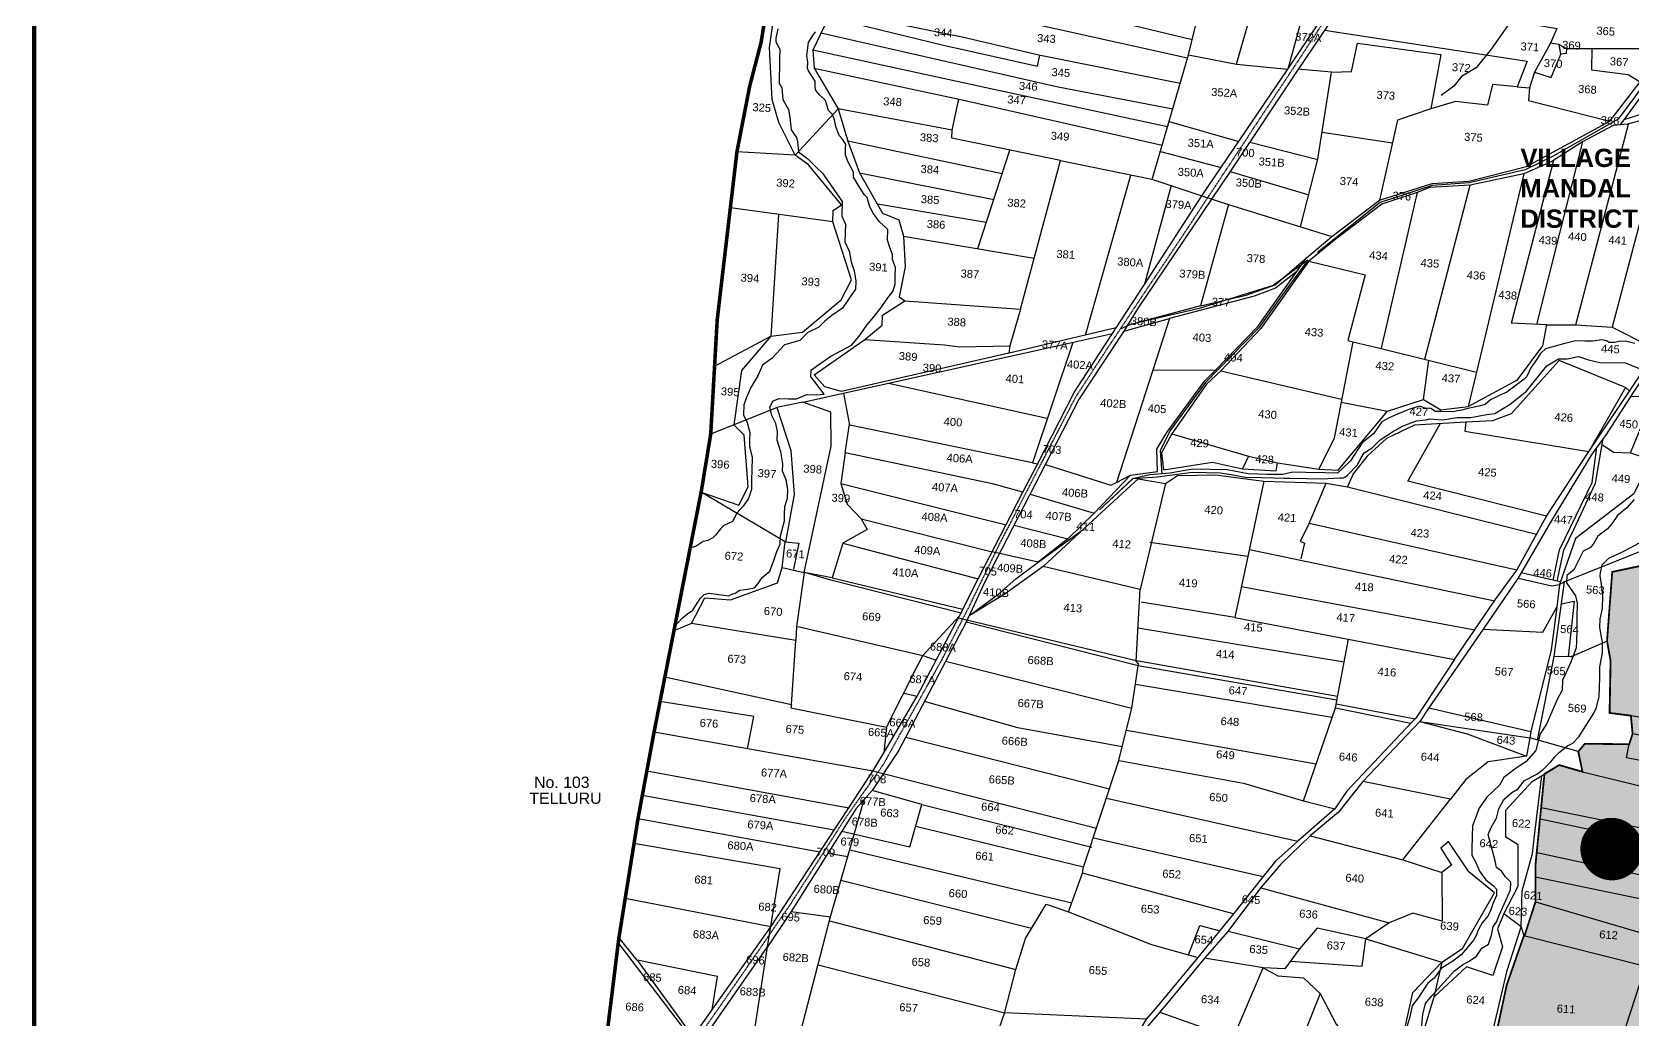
# Model space of a CAD drawing. Header units: inches. Extents: x 201618 to 222325, y 1599056 to 1612709.
# Drawn here: x 202104 to 205704, y 1606762 to 1608984 of the extents above; entities that cross this region are included whole.
import ezdxf
from ezdxf.enums import TextEntityAlignment as Align

# ---------------------------------------------------------------- set-up
doc = ezdxf.new("R2010")
doc.units = ezdxf.units.IN
doc.header["$LTSCALE"] = 15
doc.header["$MEASUREMENT"] = 0
doc.linetypes.add('ACAD_ISO02W100', pattern=[15, 12, -3])
for name, color, linetype in [('PLOT', 7, 'Continuous'), ('PLOTS NO', 7, 'Continuous'), ('ROAD', 1, 'Continuous'), ('STREAMS', 4, 'Continuous'), ('TEXT', 1, 'Continuous'), ('text2', 7, 'Continuous'), ('VILLAGE BOUNDAY', 5, 'Continuous'), ('WUA-12', 3, 'Continuous')]:
    doc.layers.add(name, color=color, linetype=linetype)
doc.styles.get("Standard").update_dxf_attribs({"font": 'arial.ttf'})

msp = doc.modelspace()

# ---------------------------------------------------------------- hatches: boundary and pattern name
at = {"layer": 'PLOTS NO'}
h = msp.add_hatch(color=2, dxfattribs=at)
h.dxf.hatch_style = 1
h.paths.add_polyline_path([(205462.2, 1606348.3), (205437.6, 1606348.2), (205429.1, 1606349.1), (205404, 1606351.8), (205396, 1606429.5), (205388, 1606507.3), (205383.9, 1606669.8), (205420.6, 1606841), (205458.9, 1606950.9), (205460.2, 1606950.6), (205485.3, 1607027.8), (205485.4, 1607083.6), (205485.4, 1607112.7), (205487.9, 1607137.7), (205495.4, 1607214), (205497.9, 1607239.3), (205505.4, 1607315.3), (205538.5, 1607335.4), (205590.8, 1607320.2), (205581.5, 1607365.7), (205596.3, 1607383.3), (205696, 1607382.1), (205703.6, 1607405.8), (205699.9, 1607446.4), (205652, 1607452.5), (205654.1, 1607569.4), (205646.1, 1607614.3), (205657.8, 1607769.8), (205770.2, 1607793.5), (205757, 1607719.9), (205821.8, 1607704.8), (205907.4, 1607685), (205973.3, 1607772.8), (206218.7, 1607712.2), (206218.7, 1607610.7), (206210, 1607553), (206183.5, 1607429.4), (206160.8, 1607328), (206146.1, 1607262.9), (206136.1, 1607212.3), (206122.2, 1607141.7), (206114.1, 1607094.6), (206111.5, 1607079.7), (206100.8, 1607017.7), (206095.2, 1606972.1), (206088.5, 1606918.1), (206087.8, 1606907.4), (206076.6, 1606749.9), (206074.1, 1606737.9), (206057.2, 1606656.9), (206053.9, 1606627.1), (206035.8, 1606562), (206020.6, 1606506.4), (206004.9, 1606450.3), (205988.8, 1606355.4), (205972.7, 1606260.5), (205919.2, 1606273.5), (205789.7, 1606316), (205645.4, 1606341.6), (205583.9, 1606359.4), (205576.8, 1606348.3), (205542.3, 1606348.8), (205507.2, 1606348.3)])
at = {"layer": 'text2'}
h = msp.add_hatch(dxfattribs=at)
h.set_pattern_fill('ANSI31', color=5)
h.set_pattern_definition([(45, (14793.11214, -5532.26878), (-0.088388347648, 0.088388347648), [])])
edge = h.paths.add_edge_path()
edge.add_arc((205656.5, 1607146.3), 69.1, 0, 360)
h.paths.add_polyline_path([(205577.9, 1607115.3), (205735.2, 1607115.3), (205735.2, 1607177.4), (205577.9, 1607177.4)], flags=9)

# ---------------------------------------------------------------- linework, layer by layer
at = {"layer": 'PLOT'}
for points in [[(204524, 1609789.8), (204416.5, 1609640.3), (204373.5, 1609491.9), (204378.7, 1609484.6), (204363.7, 1609450.1), (204303.7, 1609351), (204256.8, 1609302.9), (204237.7, 1609308.5), (204177.2, 1609254.9), (204097.1, 1609184.1), (203992.3, 1609119.1), (203923, 1609054.6), (203903.3, 1609033.9), (203859.7, 1608943.6), (203862.9, 1608902.6), (203916.8, 1608811.4)], [(204623.5, 1608652.6), (204704.7, 1608932.8), (204790.9, 1609288.2), (204710.6, 1609311.4), (204366, 1609455.5)], [(204812.9, 1608912.1), (204915.5, 1609271.3)], [(205031.3, 1609263.7), (204980.1, 1609090.5), (204928, 1608900.8)], [(205676.1, 1608775.3), (205739.2, 1608861.3), (205776.1, 1608940.4), (205805.9, 1608991.7), (205800.1, 1609019.5), (205781.2, 1609025.5), (205732.8, 1609043.1), (205711, 1609060), (205677.3, 1609090.1), (205630.9, 1609113.3), (205440.1, 1609178.4), (205372.5, 1609201.5), (205360.3, 1609206), (205216.5, 1609217.8), (205177.7, 1609242.3)], [(204948.6, 1608445.5), (204970.4, 1608476.3), (205027, 1608524.5), (205134.5, 1608605.6), (205253.2, 1608643.6), (205335.3, 1608649), (205464.9, 1608682), (205652.5, 1608783.3), (205720.7, 1608872.2), (205786.6, 1609007.8), (205707.3, 1609042), (205667.4, 1609079.8), (205594.4, 1609114.7), (205361.8, 1609196.8), (205342.4, 1609197.1), (205213.3, 1609211.8), (205169.9, 1609230)], [(203579.2, 1606707.3), (203765.5, 1606971.5), (203995.1, 1607321.8), (204026.1, 1607374.2), (204094.6, 1607490), (204189.8, 1607671.1), (204232, 1607754.1), (204332.5, 1607949), (204365.4, 1608012.3), (204447.8, 1608173.4), (204542.3, 1608318.5), (204604.3, 1608414.3), (204734.6, 1608615.8), (204821.6, 1608743.5), (204928, 1608900.8), (205110.5, 1609173)], [(204712.8, 1608966.4), (204391.4, 1609043.8), (203995.4, 1609121)], [(205068.1, 1609073.9), (204951.1, 1608899.2), (204798.5, 1608670.6), (204590.1, 1608361.2), (204559.3, 1608311.1), (204459, 1608158.7), (204246.5, 1607747.1), (204204, 1607655.4), (204052.7, 1607367.2), (203993.5, 1607277.9), (203957.7, 1607237.5), (203811.1, 1607006.1), (203758.3, 1606926.8)], [(203820.3, 1608706.9), (203783.3, 1608780.4), (203768.3, 1608832.6), (203762.7, 1608949.3), (203780.6, 1609076.4), (203768.8, 1609077.9)], [(203962, 1609090.9), (204702.7, 1608925.9)], [(205068.1, 1609073.9), (205533.3, 1608992.1), (205518.9, 1608959.3), (205483.2, 1608893.9), (205472.1, 1608858.7)], [(204686, 1608868.5), (204368.2, 1608932.3), (204195.5, 1608972.2), (203902.4, 1609032.1)], [(203895.6, 1609017.9), (204153.9, 1608954.9), (204365.3, 1608907.1), (204370.3, 1608931.9)], [(205011, 1608988.6), (205466.4, 1608918.8), (205444.3, 1608861.2), (205388.5, 1608866.4), (205377.2, 1608819.9), (205305.7, 1608827.6), (205250.2, 1608811.1)], [(203878.3, 1608982.1), (204411.6, 1608860.5), (204669.5, 1608811.3)], [(205026.6, 1608893.9), (205071.8, 1608895.5), (205085, 1608959.1), (205272, 1608933.3), (205250.2, 1608811.1), (205174.7, 1608786.2), (205134.5, 1608605.6)], [(205483.2, 1608893.9), (205520.6, 1608881.7), (205542.2, 1608934.4), (205538.2, 1608956.2), (205518.9, 1608959.3)], [(205538.2, 1608956.2), (205555.2, 1608947), (205554, 1608935.5), (205542.2, 1608934.4)], [(204657.8, 1608770.9), (204267.1, 1608855.1), (203859.7, 1608943.6)], [(204704.7, 1608932.8), (204812.9, 1608912.1), (204928, 1608900.8)], [(205555.2, 1608947), (205756.9, 1608946.8)], [(205612.3, 1608946.9), (205610.9, 1608899.1), (205693.6, 1608888.7), (205720.7, 1608872.2)], [(203862.9, 1608902.6), (204188.8, 1608833.3), (204645.8, 1608729.6)], [(204957.1, 1608546), (204995.9, 1608697.8), (205026.6, 1608893.9), (204951.8, 1608900.3)], [(205444.3, 1608861.2), (205472.1, 1608858.7), (205469.7, 1608830.1), (205652.5, 1608783.3)], [(203820.3, 1608706.9), (203916.8, 1608811.4)], [(204417, 1608694.8), (204172.8, 1608745.6), (204173.1, 1608763.3), (203916.8, 1608811.4), (203938.8, 1608738.3), (203965.3, 1608667.6), (204017, 1608576.9), (204053.7, 1608561.9), (204064, 1608525.2), (204068, 1608456), (204054, 1608388.6), (204066.8, 1608379.8)], [(204173.1, 1608763.3), (204188.1, 1608833.5)], [(205685, 1608787.4), (205736.4, 1608803.6), (205797.5, 1608812.2), (205881.5, 1608804.3), (205985.5, 1608818.4), (205964.8, 1608735.2), (205890.7, 1608733.1), (205881.8, 1608795.3), (205983.8, 1608811.4)], [(204661.3, 1608783.2), (204817.8, 1608738)], [(205778.4, 1608799.8), (205692.4, 1608776.7), (205659.8, 1608773.9), (205590.6, 1608736.9), (205522.2, 1608693.1), (205459, 1608664.8), (205338.3, 1608639.7), (205247.5, 1608634.1), (205219.1, 1608623.3), (205140, 1608596.8), (205036.6, 1608518.7), (204975.6, 1608468.6)], [(205575.9, 1608325.6), (205694.3, 1608777.2)], [(205784, 1608800.6), (205658, 1608320.1)], [(204285.6, 1608664.9), (203938.8, 1608738.3)], [(204842.5, 1608736.5), (204995.8, 1608697.4)], [(205005.5, 1608759.2), (205163.3, 1608734.6)], [(205590.6, 1608736.9), (205487.5, 1608326.6)], [(203904.8, 1608556.9), (203905.4, 1608582.4), (203924.8, 1608595.5), (203850, 1608685.2), (203820.3, 1608706.9), (203689.3, 1608714.7)], [(204230.8, 1608497), (204303.1, 1608718.5)], [(204641.6, 1608715.1), (204778.1, 1608679.6)], [(203965.3, 1608667.6), (204266.9, 1608607.7)], [(204326.9, 1608360.7), (204417, 1608694.8)], [(204417, 1608694.8), (204622.7, 1608652.9), (204734.6, 1608615.8)], [(204798.5, 1608670.6), (204975.5, 1608618.1)], [(205459, 1608664.8), (205352.7, 1608219.2)], [(205511.1, 1608325.5), (205430.9, 1608329.2), (205526.7, 1608696)], [(204473.4, 1608302.3), (204575.4, 1608662.5)], [(204665.7, 1608638.6), (204605.7, 1608417.3)], [(205236.1, 1608248.2), (205338.3, 1608639.7)], [(204250, 1608555.8), (204005.6, 1608596.9)], [(204734.6, 1608615.8), (204795.1, 1608595.9), (204731.5, 1608367.9), (204567.2, 1608323.8)], [(204795.1, 1608595.9), (205027, 1608524.5)], [(205219.1, 1608623.3), (205138.2, 1608273.3)], [(203639, 1608232.2), (203765.2, 1608299.9), (203837.1, 1608309), (203923.6, 1608381.7), (203946.6, 1608427), (203904.8, 1608556.9), (203674.5, 1608588.4)], [(203782.8, 1608573.6), (203765.2, 1608299.9)], [(204064, 1608525.2), (204357.9, 1608475.5)], [(204975.6, 1608468.6), (204948.2, 1608431.2), (204867.5, 1608317.2), (204777.5, 1608222.1), (204745.3, 1608191.9), (204667.4, 1608080.4), (204644.3, 1608037.6), (204648.9, 1607999.7), (204758.8, 1608016.9), (204826.2, 1608001.5), (204902, 1607997.2), (204905.3, 1608014.8), (204997.8, 1608001.2), (205041.8, 1607998.8), (205152.6, 1608131.3), (205233.1, 1608157.6), (205272.5, 1608134.5), (205333.5, 1608141.5), (205444.6, 1608201.9), (205502.1, 1608278.5), (205511.1, 1608325.5), (205575.9, 1608325.6), (205658, 1608320.1), (205738.2, 1608279.6)], [(204731.5, 1608367.9), (204834.2, 1608392.2), (204899.6, 1608415.7), (204970.4, 1608476.3)], [(204975.6, 1608468.6), (205101.9, 1608438.1), (205063, 1608290.2), (205074.4, 1608287.2), (205032.1, 1608070.5), (204997.8, 1608001.2)], [(204574.1, 1607987.1), (204635.4, 1607995.3), (204633.7, 1608045.5), (204656, 1608083.7), (204740.9, 1608198.5), (204766.5, 1608224.5), (204860.6, 1608321.5), (204948.6, 1608445.5), (204900.4, 1608408), (204852.7, 1608389.8), (204662.1, 1608340)], [(203976.8, 1608292.7), (204015.9, 1608324.7), (204016.4, 1608347.4), (204066.8, 1608379.8), (204326.9, 1608360.7), (204303.1, 1608278.4)], [(205826.1, 1608355.6), (205701.8, 1608169.1), (205696.3, 1608160.8), (205644.2, 1608078.8), (205612.3, 1608034.8), (205521.6, 1607885.6), (205445.8, 1607755.2), (205367.2, 1607640.9), (205245.1, 1607464.1), (205224.8, 1607433.6), (205097.3, 1607298.7), (205042.5, 1607229.6), (204978.7, 1607175.8), (204913, 1607113.1), (204868.5, 1607060.3), (204792.8, 1606959.9), (204741.7, 1606901.6), (204640.5, 1606779.5), (204605.8, 1606739.9), (204532.6, 1606612.9)], [(203837.2, 1608151.3), (204446, 1608286.5), (204534.3, 1608306.2)], [(204542.3, 1608318.5), (204298.9, 1608261.3)], [(204559.3, 1608311.1), (204662.1, 1608340), (204624.6, 1608223.3), (204542.7, 1607970.6), (204574.1, 1607987.1), (204493, 1607902.1), (204433.4, 1607844.5), (204367.1, 1607792), (204468, 1607865.3)], [(203765.2, 1608299.9), (203699.3, 1608222.7), (203682.2, 1608100.3)], [(203924.1, 1608175.4), (203887, 1608185.9), (203862.9, 1608212.9), (203976.8, 1608292.7), (204155.9, 1608280.2), (204189.9, 1608276), (204303.1, 1608278.4), (204300.5, 1608262.1)], [(204444.4, 1608286.1), (204353.7, 1608015.4), (204365.7, 1608012.8)], [(205074.4, 1608287.2), (205138, 1608272.5), (205352.7, 1608219.2), (205333.5, 1608141.5)], [(205303.4, 1607573), (205394.8, 1607706.7), (205443.2, 1607773.7), (205509.8, 1607895.4), (205605, 1608040.8), (205696.3, 1608176), (205767.7, 1608282.9)], [(204300.5, 1608262.1), (203924.1, 1608175.4)], [(205687.4, 1608184.7), (205538.5, 1608245.5), (205430.8, 1608125.3), (205388.5, 1608109.8), (205328.8, 1608106.4), (205213.2, 1608099.8), (205150.3, 1608070.2), (205106.6, 1608029.8), (205074.9, 1607990.3), (205062.3, 1607961)], [(205233.1, 1608157.6), (205245.4, 1608245.8)], [(204624.6, 1608223.3), (204766.5, 1608224.5)], [(204777.5, 1608222.1), (205049.3, 1608158.4)], [(204353.7, 1608015.4), (203943.2, 1608100.1), (203930, 1608171.9)], [(204029.9, 1608194.1), (204387.1, 1608115.2)], [(205699, 1608165), (205751.4, 1608164.6), (205801.5, 1608134.9), (205744.7, 1608022.3), (205706.7, 1607945.1), (205575.4, 1607844.6), (205539.4, 1607741.1)], [(205696.3, 1608176), (205687.4, 1608184.7), (205605, 1608040.8)], [(205698.9, 1608037.7), (205751.4, 1608164.6)], [(203630.4, 1608080.1), (203779.1, 1608139.5)], [(203840.7, 1607768.6), (203901.4, 1608052.9), (203900.5, 1608128.9), (203837.2, 1608151.3), (203779.1, 1608139.5), (203810.8, 1608042.6), (203818.1, 1607944), (203798.6, 1607837.5)], [(205048, 1608151.8), (205152.6, 1608131.3)], [(203608.7, 1607949.3), (203693.5, 1607919.7), (203714.5, 1607960.9), (203705.7, 1608077.7), (203682.2, 1608100.3)], [(204332.5, 1607949), (204263.9, 1607967.6), (203932.9, 1608037.7), (203942.7, 1608102.4)], [(205509.8, 1607895.4), (205198.5, 1607973.5), (205271, 1608103.1)], [(205328.8, 1608106.4), (205326.1, 1608086.5), (205605, 1608040.8)], [(204667.4, 1608080.4), (204839.6, 1608030.3), (204905.3, 1608014.8)], [(205534.1, 1607748.8), (205548.6, 1607819), (205571.3, 1607865.4), (205620.2, 1607969), (205637.5, 1608069.6)], [(205635.2, 1608056.4), (205660.9, 1608038.8), (205698.9, 1608037.7), (205744.7, 1608022.3)], [(203932.9, 1608037.7), (203923.1, 1607968.5), (203937.4, 1607922.1), (203969, 1607889.4), (203982.5, 1607865), (203927.8, 1607834.1), (203903.6, 1607756.1), (203840.7, 1607768.6)], [(204839.6, 1608030.3), (204826.2, 1608001.5)], [(205524.9, 1607750.9), (205539, 1607819.4), (205613, 1607971), (205623.5, 1608050.3)], [(204383, 1608011.4), (204529.9, 1607964.6), (204542.7, 1607970.6)], [(204653.1, 1607968.3), (204680.3, 1607986.5), (204765.7, 1607988.1), (204874.6, 1607974), (204808.9, 1607666.9), (204598.7, 1607701.5)], [(203797.8, 1607837.6), (203608.7, 1607949.3)], [(203923.1, 1607968.5), (204294.7, 1607875.8)], [(204348.7, 1607945), (204493, 1607902.1)], [(204377.9, 1607781.9), (204510, 1607904.2), (204591.9, 1607979.3), (204653.1, 1607968.3), (204596.3, 1607730.3)], [(204874.6, 1607974), (205014.5, 1607969.1), (205062.3, 1607961)], [(205443.2, 1607773.7), (204976, 1607878.4), (205014.5, 1607969.1)], [(205062.3, 1607961), (205487.6, 1607854.9)], [(203969, 1607889.4), (204263.5, 1607815.1)], [(204312.7, 1607875.2), (204433.4, 1607844.5)], [(204976, 1607878.4), (204956.2, 1607839.1), (204965.8, 1607834.3), (204957.3, 1607799.2)], [(203791.3, 1607779.8), (203797.8, 1607837.6), (203828.6, 1607834.2), (203816.6, 1607776.1)], [(205549.8, 1607747.6), (205798.4, 1607847)], [(203927.8, 1607834.1), (204232, 1607754.1)], [(204213.3, 1607672.4), (204278.6, 1607720.3), (204316.6, 1607753.9), (204367.1, 1607792), (204263.5, 1607815.1)], [(204838.3, 1607804.1), (204618, 1607835.7)], [(204841.7, 1607820.5), (205393.6, 1607704.9)], [(203587, 1607654), (203617.1, 1607711.5), (203674.9, 1607706.7), (203780.6, 1607745.5), (203791.3, 1607779.8), (203840.7, 1607768.6), (203823.4, 1607647), (203822, 1607615.3)], [(204193.3, 1607677), (203900.5, 1607751.5), (203838.8, 1607769)], [(204249.5, 1606658), (204292, 1606779.6), (204316.7, 1606875.6), (204338.4, 1606945.4), (204385.1, 1607022.6), (204434.9, 1607004.8), (204466.8, 1607092.4), (204469, 1607105.4), (204548.4, 1607345.6), (204577.6, 1607463.3), (204592.5, 1607563.1), (204586.9, 1607569.1), (204596.3, 1607730.3), (204377.9, 1607781.9), (204292.3, 1607720.6), (204211.4, 1607671.3)], [(205540.4, 1607747.4), (205452.9, 1607767.4)], [(205646.1, 1607614.3), (205657.8, 1607769.8), (205770.2, 1607793.5), (205757, 1607719.9), (205907.4, 1607685), (205973.3, 1607772.8), (205913.9, 1607473), (205883.2, 1607372.5), (205703.6, 1607405.8)], [(203903.6, 1607756.1), (204197.1, 1607686.3)], [(204823.8, 1607736.8), (205349.1, 1607639.8)], [(205446.2, 1607755.8), (205521.8, 1607738.2), (205539.4, 1607741.1), (205532.9, 1607690.5), (205520.2, 1607594.2), (205475, 1607410.6)], [(205539.4, 1607741.1), (205549.8, 1607747.6), (205526.6, 1607579.8)], [(205542.9, 1607697.6), (205572, 1607704), (205558.4, 1607579.1)], [(205821.8, 1607704.8), (205775.9, 1607434.9), (205699.9, 1607446.4)], [(204107.7, 1607582.1), (204189.8, 1607671.1)], [(204187.6, 1607666.8), (204584.5, 1607570.9)], [(204591.7, 1607558.2), (204204.5, 1607656.5)], [(204808.9, 1607666.9), (205303.4, 1607573), (205216.4, 1607440.8), (205206.7, 1607431.2), (205061.2, 1607276.4), (205033.7, 1607236.8), (204950.6, 1607164.1), (204900.5, 1607118.9), (204872.5, 1607084.3), (204806.4, 1607000.3), (204726, 1606902.1), (204635.5, 1606793.2), (204609.6, 1606764), (204521.7, 1606614.7)], [(205367.2, 1607640.9), (205501.6, 1607634), (205532.9, 1607690.5)], [(203812.1, 1607471.6), (203822, 1607615.3), (203587, 1607654), (203547.6, 1607637.3)], [(203826, 1607646.6), (204107.7, 1607582.1)], [(204591.2, 1607644), (205054.7, 1607567.4)], [(204963.8, 1607255.2), (205035.1, 1607464.3), (205064.4, 1607618.3)], [(205696, 1607382.1), (205703.6, 1607405.8), (205699.9, 1607446.4), (205652, 1607452.5), (205654.1, 1607569.4), (205646.1, 1607614.3), (205565.7, 1607578.9), (205526.6, 1607579.8), (205489.1, 1607391.5)], [(204025.7, 1607420.6), (204097.2, 1607561.6), (204107.7, 1607582.1), (204137.4, 1607571.4)], [(204158.7, 1607569.1), (204577.6, 1607463.3)], [(204584.5, 1607570.9), (205040.1, 1607490.5)], [(205038.3, 1607481.1), (204591.7, 1607558.2)], [(203527.3, 1607533.7), (203812.1, 1607471.6), (203810.4, 1607463.7), (204025.7, 1607420.6), (204019.4, 1607362.9)], [(204585.7, 1607517.4), (205027.9, 1607443.2)], [(203712.7, 1607372), (203727.4, 1607444.3), (203516.2, 1607478.3)], [(204064.6, 1607497.3), (204094.6, 1607490)], [(204555.9, 1607376.1), (204321.2, 1607418.8), (204111.2, 1607478.6)], [(205035.1, 1607464.3), (205204.9, 1607429.5)], [(205214.4, 1607438.9), (205036.9, 1607472.1)], [(205245.1, 1607464.1), (205475, 1607410.6), (205472.3, 1607396.2)], [(203995.1, 1607321.8), (203502.9, 1607409.3)], [(204565.3, 1607413.8), (204991.9, 1607337.7)], [(205224.8, 1607433.6), (205331.5, 1607405.4), (205465.3, 1607355.4), (205379.1, 1607342.4), (205328.9, 1607302.7), (205294.4, 1607258.7)], [(205224.8, 1607433.6), (205472.3, 1607396.2), (205465.3, 1607355.4)], [(204069.1, 1607398.3), (204527.4, 1607282.1)], [(205414.2, 1607000.5), (205446.5, 1607063), (205446.2, 1607156), (205418.9, 1607173.4), (205418.7, 1607233.9), (205477.5, 1607298.4), (205538.5, 1607335.4), (205590.8, 1607320.2), (205581.5, 1607365.7), (205472.3, 1607396.2)], [(206146.1, 1607262.9), (205690.1, 1607351.8), (205696, 1607382.1), (205596.3, 1607383.3), (205581.5, 1607365.7)], [(204548.4, 1607345.6), (204828.6, 1607294.4), (204963.8, 1607255.2), (205033.7, 1607236.8)], [(203940.6, 1607238.5), (203486.8, 1607321.9)], [(204497.9, 1607192.9), (203995.1, 1607321.8)], [(205187, 1607122.4), (205294.4, 1607258.7), (205097.3, 1607298.7)], [(205453.3, 1606971.2), (205455.6, 1607052.1), (205478.7, 1607136.6), (205484.8, 1607189.2), (205499.3, 1607311.6)], [(205505.4, 1607315.3), (205485.4, 1607112.7), (205485.3, 1607027.8), (205460.2, 1606950.6)], [(205590.8, 1607320.2), (205763.5, 1607277.9), (206136.1, 1607212.3)], [(203908.2, 1607189.1), (203476.4, 1607266.6)], [(203925.5, 1607186.7), (204078.5, 1607151.3), (204105.4, 1607246.7), (203993.5, 1607277.9)], [(204520.3, 1607260.6), (204950.6, 1607164.1)], [(203832.5, 1606733.9), (203899.2, 1606991.6), (203975.6, 1607257.7)], [(204105.4, 1607246.7), (204487.8, 1607150.6)], [(206122.2, 1607141.7), (205827.2, 1607199.7), (205822, 1607173.2), (205497.9, 1607239.3)], [(203466.9, 1607215.3), (203876.1, 1607140.3)], [(204469, 1607105.4), (204091.3, 1607196.9)], [(205495.4, 1607214), (205835.4, 1607142.7), (206114.1, 1607094.6)], [(203611.9, 1606716.5), (203758.3, 1606926.8), (203786.7, 1607101.8), (203457.8, 1607158.7)], [(204490.9, 1607171.8), (204872.5, 1607084.3)], [(204978.7, 1607175.8), (205187, 1607122.4), (205274.9, 1607093.5)], [(205274.6, 1606891.8), (205321.2, 1606922.8), (205392.9, 1607047.6), (205335.6, 1607095.5), (205289.8, 1607163.6), (205272.6, 1607148.3), (205296.1, 1607109.8), (205274.9, 1607093.5), (205275.1, 1606984.2), (205209.5, 1607002.5), (205155.8, 1606980.8), (205103.7, 1606944.4)], [(203894, 1607137), (203938.9, 1607129.8)], [(203943.1, 1607144.6), (204442.4, 1607025.3)], [(206101.2, 1607020.2), (205798.8, 1607070.8), (205487.9, 1607137.7)], [(204806.4, 1607000.3), (204466.8, 1607092.4)], [(205485.4, 1607083.6), (205838.1, 1607010.1), (206095.2, 1606972.1)], [(204352, 1606967.8), (203923.3, 1607075.5)], [(204867.3, 1607058.8), (205155.8, 1606980.8)], [(203765.5, 1606971.5), (203438, 1607035.2)], [(205485.3, 1607027.8), (205800.3, 1606935.6)], [(203811.1, 1607006.1), (203899.8, 1606993.6)], [(203897.5, 1606985.1), (204316.7, 1606875.6)], [(204434.9, 1607004.8), (204621.6, 1606932), (204726, 1606902.1)], [(204705.1, 1606908.1), (204730.7, 1606974.1), (204775.7, 1606962.7)], [(205373.7, 1606669.6), (205421.5, 1606873.5), (205453.3, 1606971.2), (205414.2, 1607000.5), (205399.8, 1606966.7), (205410.7, 1606926.6), (205389.6, 1606861.7), (205329.9, 1606881.1), (205256.7, 1606813.1), (205233.1, 1606736.7), (205249.9, 1606687.4)], [(203594, 1606711.4), (203421.9, 1606936.2)], [(203633.9, 1606784.8), (203645.8, 1606859.4), (203464.7, 1606896.5), (203424, 1606947.8)], [(204794.3, 1606961.9), (204954.8, 1606922), (204921.6, 1606877.1), (204873.1, 1606879.4)], [(204934.2, 1606894.1), (205095.6, 1606882.6), (205103.7, 1606944.4), (204993.9, 1606968.8), (204954.8, 1606922)], [(205103.7, 1606944.4), (205274.6, 1606891.8)], [(205404, 1606351.8), (205388, 1606507.3), (205383.9, 1606669.8), (205643.7, 1606608.8), (205732.5, 1606882.4), (205458.9, 1606950.9), (205420.6, 1606841), (205383.9, 1606669.8)], [(205453.3, 1606971.2), (205458.9, 1606950.9)], [(203727.1, 1606727.3), (203758.3, 1606926.8)], [(204805.6, 1606721), (204873.1, 1606879.4), (204740.9, 1606900.7)], [(203464.7, 1606896.5), (203598.5, 1606712.7)], [(203871.9, 1606886.2), (204291.5, 1606777.9)], [(204873.1, 1606879.4), (204906, 1606860.9), (204963.8, 1606856.4), (205001.3, 1606821.7), (204841.4, 1606420.2)], [(205154.6, 1606575), (205209.2, 1606823.4), (205274.6, 1606891.8), (205256.7, 1606813.1)], [(205001.3, 1606821.7), (205037.1, 1606752.3), (205069.4, 1606715.2)], [(204609.6, 1606764), (204291.5, 1606777.9)], [(204640.5, 1606779.5), (204805.6, 1606721), (204731.4, 1606543.8)]]:
    msp.add_lwpolyline(points, dxfattribs=at)
at = {"layer": 'ROAD', "linetype": 'ACAD_ISO02W100', "ltscale": 0.01}
msp.add_lwpolyline([(203594.7, 1606711.6), (203699, 1606861.5), (203811.5, 1607025), (203935, 1607218.3), (204019.1, 1607337.3), (204048.9, 1607391.4), (204149.8, 1607571.6), (204211.3, 1607691.3), (204278.3, 1607829.2), (204366.3, 1607999.5), (204451.5, 1608163.6), (204529.1, 1608282.7), (204693.7, 1608529), (204940.8, 1608903.5), (205101.9, 1609147.5), (205201.5, 1609304.8), (205349.7, 1609508), (205397.3, 1609557), (205447.3, 1609664.4), (205584.3, 1609931.4), (205681.8, 1610121.5), (205763.7, 1610281.2), (205977.6, 1610685.6), (206120.3, 1610955.4)], dxfattribs=at)
at = {"layer": 'ROAD', "linetype": 'ACAD_ISO02W100'}
msp.add_lwpolyline([(205801.3, 1609013.6), (205732.2, 1608869.7), (205671.4, 1608788.3), (205523.7, 1608704), (205461.9, 1608674.2), (205336, 1608645), (205252.7, 1608639.1), (205135.8, 1608600.3), (204973.2, 1608471.3), (204895.2, 1608414.1), (204728.6, 1608362.5), (204574.5, 1608325.9), (204551.3, 1608315.9)], dxfattribs=at)
at = {"layer": 'STREAMS'}
for points in [[(205567.9, 1609394.5), (205559.8, 1609361.1), (205537.8, 1609338.7), (205511.6, 1609305.6), (205489.8, 1609293.2), (205476, 1609274.1), (205440.4, 1609237.9), (205389.3, 1609178.9), (205388.7, 1609154.3), (205388.3, 1609136), (205398.4, 1609111.5), (205405.1, 1609095), (205425.5, 1609079.6), (205440.7, 1609047.2), (205440.2, 1609023.3), (205385.6, 1608945.6), (205352.1, 1608903.5), (205318.9, 1608884.1), (205301.3, 1608862), (205273.4, 1608841.5)], [(203781.5, 1608991.6), (203776.9, 1608970), (203776.9, 1608970), (203776.8, 1608962), (203785.8, 1608945.5), (203785.4, 1608924.1), (203784.9, 1608903.6), (203784.5, 1608885.1), (203784.1, 1608869), (203790, 1608858.6), (203792.7, 1608832.5), (203805.1, 1608810.2), (203807.9, 1608792.8), (203811.2, 1608763.9), (203823, 1608746.6), (203825.6, 1608736.9), (203827.6, 1608714.8), (203848.6, 1608699.1), (203869.3, 1608678.7), (203881.9, 1608666.3), (203907.2, 1608629.8), (203925.9, 1608602.8), (203925.2, 1608570.2), (203933.2, 1608552.3), (203932.3, 1608512.4), (203941.9, 1608491.2), (203946.2, 1608467.4), (203952.7, 1608446.9), (203956.6, 1608423.9), (203956.2, 1608405.8), (203945.4, 1608390.7), (203926.6, 1608362.9), (203902.9, 1608346.6), (203886.9, 1608334), (203873.3, 1608320.3), (203848.6, 1608308.5), (203830.9, 1608290), (203796.5, 1608280.3), (203768.8, 1608250.7), (203747.1, 1608234.7), (203736, 1608210.6), (203720.9, 1608184.3), (203710.3, 1608160.8), (203704.7, 1608145.3), (203704.2, 1608123.1), (203712.3, 1608105.6), (203718.3, 1608083.5), (203717.9, 1608066.2), (203717.6, 1608051.7), (203723.5, 1608027.1), (203722.8, 1607998.5), (203722.3, 1607977.6), (203721.8, 1607955.4), (203715.5, 1607934.6), (203703.3, 1607917.5), (203689.3, 1607901.7), (203679.5, 1607882.9), (203660.2, 1607874.3), (203652.5, 1607866.4), (203641.3, 1607852.1), (203635.4, 1607846.7), (203623.7, 1607840.4), (203613.5, 1607837.9), (203604.4, 1607832.3), (203597.4, 1607827.4), (203583, 1607822.2), (203583, 1607822.2)], [(203549.6, 1607647.7), (203557.3, 1607656.3), (203566.8, 1607666.6), (203578.2, 1607675.7), (203590.2, 1607683.4), (203600, 1607699.3), (203607.4, 1607710.5), (203615.3, 1607718.6), (203626.7, 1607721.8), (203648.5, 1607719.2), (203671.4, 1607716.1), (203676.1, 1607719.2), (203685.3, 1607722.1), (203695.9, 1607728.7), (203713.4, 1607730.6), (203728.7, 1607734.2), (203737.1, 1607743.6), (203746.2, 1607757.3), (203763.6, 1607771.7), (203773.3, 1607797.4), (203779, 1607815.6), (203786.7, 1607832.5), (203787.1, 1607851.1), (203796.1, 1607884.6), (203796.5, 1607899.2), (203796.9, 1607917.1), (203803.3, 1607935.3), (203803.8, 1607954.8), (203800.2, 1607976.7), (203792.1, 1607996.4), (203792.5, 1608012.9), (203788.3, 1608039.5), (203780, 1608066.2), (203780.4, 1608085.5), (203776.9, 1608103.6), (203767.7, 1608121.7), (203763.4, 1608140.5), (203771, 1608154.3), (203784.2, 1608159.7), (203805.4, 1608159.2), (203823, 1608158.8), (203841.6, 1608166.7), (203847.3, 1608168.5), (203867.4, 1608168), (203885.2, 1608169.5), (203864.2, 1608197.5), (203855.6, 1608208.2), (203855.9, 1608223.9), (203868.2, 1608232.4), (203900.2, 1608255.3), (203946.6, 1608279.6), (203963.9, 1608299.7), (203981.8, 1608325), (203997.1, 1608343.2), (204011.6, 1608361.3), (204028.7, 1608386.1), (204039.9, 1608400.3), (204045.1, 1608417.1), (204045.5, 1608436), (204045.9, 1608454.4), (204039.1, 1608472.7), (204039.3, 1608483.5), (204032.1, 1608501.7), (204028, 1608516.2), (204028.5, 1608539.9), (204010, 1608557.2), (203996, 1608576.8), (203988.2, 1608590.7), (203982.4, 1608612.2), (203975.7, 1608618.8), (203962.4, 1608639.1), (203951.3, 1608657.7), (203951.5, 1608668.8), (203939.2, 1608691.7), (203933.5, 1608706.9), (203933.8, 1608721.5), (203934.1, 1608730.8), (203926.6, 1608742.9), (203919.3, 1608751.2), (203911.9, 1608771.3), (203908.7, 1608786.9), (203904.1, 1608798.9), (203895, 1608807.9), (203888.6, 1608829.9), (203876, 1608841.9), (203866.4, 1608852.6), (203864.9, 1608859.7), (203865.2, 1608873.4), (203850.5, 1608897), (203848.2, 1608902.4), (203848.5, 1608916.2), (203846.2, 1608931.3), (203850.6, 1608960.6), (203859.8, 1608976.5), (203866.3, 1608984.9)], [(204973.2, 1608471.3), (204915.7, 1608392), (204863.3, 1608318.8), (204743.3, 1608195.6), (204663.7, 1608088), (204641.2, 1608041.8), (204645, 1607990.4)], [(205708.5, 1608283.8), (205690.9, 1608288.2), (205675.6, 1608288.5), (205664, 1608285.8), (205650.8, 1608286.1), (205644.9, 1608289.3), (205634.8, 1608291.9), (205613.9, 1608288.5), (205596.2, 1608288.8), (205575.3, 1608289.3), (205551.5, 1608283.6), (205507.6, 1608271.5), (205496.4, 1608261.2), (205485.5, 1608243.5), (205474.9, 1608228.7), (205466, 1608209.4), (205459.8, 1608203.3), (205450.4, 1608196.2), (205421, 1608174), (205403.6, 1608166.9), (205384.1, 1608156.5), (205372.1, 1608146.3), (205357.7, 1608142.6), (205330.3, 1608136.7), (205319.2, 1608133.2), (205298.1, 1608130), (205273.4, 1608130.5), (205260.1, 1608130.8), (205250, 1608137.5), (205237, 1608137.8), (205224.7, 1608142.3), (205200.2, 1608134.9), (205174.7, 1608124.4), (205156, 1608116.4), (205139.8, 1608107), (205121, 1608080), (205095.8, 1608060.2), (205069.2, 1608019.4), (205040.2, 1607991.7), (205011.4, 1607992.3), (204969, 1607993.3), (204939.8, 1607993.9), (204916.9, 1607988.5), (204882.4, 1607989.2), (204838.9, 1607990.2), (204791.5, 1607999.2), (204714.3, 1608000.9), (204662.6, 1607991.7), (204618.2, 1607988.4), (204578.6, 1607978.8), (204505, 1607909.4), (204580.5, 1607979.6), (204634.6, 1607983.6), (204713.5, 1607993.8), (204775.9, 1607992.4), (204800.5, 1607989.1), (204833.2, 1607982.8), (204868, 1607982), (204896.7, 1607981.3), (204919.1, 1607980.8), (204932.5, 1607980.5), (204971.3, 1607979.7), (205004.9, 1607978.9), (205044.8, 1607981.3), (205053.2, 1607981.1), (205056.7, 1607982.9), (205062.2, 1607987.6), (205083.9, 1608009.7), (205093, 1608026.2), (205099.8, 1608037.7), (205117.7, 1608048.8), (205135.8, 1608067.2), (205163.5, 1608085.1), (205187.5, 1608098), (205217.5, 1608109.8), (205239.5, 1608111.6), (205247.2, 1608114.3), (205275.9, 1608111.6), (205309.1, 1608117.4), (205323.8, 1608117.1), (205339, 1608116.8), (205355.8, 1608119.8), (205376.1, 1608123.6), (205394.1, 1608126.2), (205428.1, 1608147.2), (205464.7, 1608176.3), (205510.7, 1608233.6), (205536.7, 1608249.4), (205556.2, 1608248.9), (205582.3, 1608254.3), (205604.2, 1608246.7), (205630.2, 1608241), (205687, 1608239.7), (205726.6, 1608224)], [(205707.3, 1607932.5), (205690.9, 1607913.7), (205669.3, 1607896.6), (205657.2, 1607878), (205646.6, 1607865.6), (205625.6, 1607850.3), (205616.1, 1607834.5), (205608.8, 1607824.6), (205592.2, 1607816.1), (205571.3, 1607774.7), (205555.4, 1607761.9), (205555, 1607745.2), (205575.1, 1607716), (205579.2, 1607699.5), (205578.5, 1607668.2), (205577.9, 1607640.5), (205577.2, 1607612.4), (205576.9, 1607599.1), (205564.4, 1607567.1), (205553.1, 1607542.2), (205545.6, 1607526), (205545.1, 1607503.7), (205534.2, 1607482.8), (205510.3, 1607427.1), (205495.9, 1607405.8), (205485.8, 1607368.2), (205464.1, 1607343.1), (205439, 1607325.7), (205413.8, 1607307.5), (205404.6, 1607289.9), (205375.9, 1607263.1), (205358.7, 1607238.6), (205343.2, 1607198.8), (205342, 1607148.4), (205341.7, 1607132.9), (205351.4, 1607116.3), (205359.4, 1607096.6), (205373.3, 1607076.8), (205390.7, 1607063.4), (205397.6, 1607056), (205397.2, 1607041.8), (205389.3, 1607022.8), (205384.8, 1607009.7), (205378.2, 1606995.2), (205365.4, 1606980.8), (205356.3, 1606964), (205351.8, 1606952.1), (205345.5, 1606941.3), (205331.9, 1606924.4), (205318.1, 1606908.3), (205299.3, 1606894.3), (205272.9, 1606878), (205257, 1606855.9), (205243, 1606844.5), (205222.8, 1606813.8), (205207.6, 1606793.5), (205202.8, 1606769.2), (205190.9, 1606728.6)], [(205228.6, 1606742.7), (205231.9, 1606774.4), (205238.2, 1606799.1), (205252, 1606815.9), (205280.1, 1606847.3), (205302.9, 1606872.8), (205320.7, 1606885.9), (205336.3, 1606894), (205352.3, 1606905.4), (205364.5, 1606923.3), (205379.4, 1606932.2), (205386, 1606952.4), (205390.2, 1606972), (205397.9, 1606982), (205403.9, 1606997.3), (205418.9, 1607030.9), (205429.1, 1607054.3), (205429.5, 1607072.2), (205418.1, 1607084.1), (205408.7, 1607096.8), (205397.4, 1607105), (205394.5, 1607120.1), (205384.9, 1607156.3), (205379.1, 1607178.8), (205386, 1607196.7), (205397.6, 1607216.1), (205403.1, 1607236.8), (205413.7, 1607258), (205432, 1607273.4), (205446.2, 1607281.8), (205454.4, 1607292.8), (205460.8, 1607300.3), (205488.2, 1607314.6), (205502.6, 1607325.5), (205520, 1607342.8), (205528.4, 1607353.8), (205539.4, 1607364.5), (205557.1, 1607378.8), (205568.9, 1607384.7), (205583.8, 1607399.5), (205600.8, 1607427.2), (205616.3, 1607452.4), (205622.8, 1607464.9), (205628.6, 1607489.4), (205629.6, 1607532.6), (205630.1, 1607556.2), (205635.8, 1607587.5), (205636.3, 1607611.6), (205633.1, 1607626.8), (205630.3, 1607645.2), (205630.7, 1607663.6), (205636.2, 1607687.1), (205636.9, 1607715.6), (205633.5, 1607742.5), (205630.9, 1607760.7), (205631.1, 1607767.7), (205635.1, 1607785.5), (205650.3, 1607800.8), (205680.8, 1607814.8), (205698.1, 1607823.8), (205727.7, 1607839.7)]]:
    msp.add_lwpolyline(points, dxfattribs=at)
at = {"layer": 'text2', "color": 5, "const_width": 10}
msp.add_lwpolyline([(202109, 1611768.4), (210966.4, 1611768.4), (210966.4, 1599134.1), (202109, 1599134.1)], close=True, dxfattribs=at)
at = {"layer": 'VILLAGE BOUNDAY', "linetype": 'ACAD_ISO02W100', "ltscale": 0.2, "const_width": 8}
msp.add_lwpolyline([(203446.9, 1606668.3), (203393.8, 1606703.6), (203423.5, 1606944.3), (203466.9, 1607215.3), (203502.9, 1607409.3), (203609.6, 1607953.5), (203630.4, 1608080.1), (203639, 1608232.2), (203644.9, 1608336.5), (203689.3, 1608714.7), (203715.3, 1608848.4), (203717.9, 1608862), (203743.5, 1608960.3), (203762.8, 1609078)], dxfattribs=at)
at = {"layer": 'WUA-12', "color": 15, "const_width": 4}
msp.add_lwpolyline([(205383.9, 1606669.8), (205420.6, 1606841), (205458.9, 1606950.9), (205460.2, 1606950.6), (205485.3, 1607027.8), (205485.4, 1607083.6), (205485.4, 1607112.7), (205487.9, 1607137.7), (205495.4, 1607214), (205497.9, 1607239.3), (205505.4, 1607315.3), (205538.5, 1607335.4), (205590.8, 1607320.2), (205581.5, 1607365.7), (205596.3, 1607383.3), (205696, 1607382.1), (205703.6, 1607405.8), (205699.9, 1607446.4), (205652, 1607452.5), (205654.1, 1607569.4), (205646.1, 1607614.3), (205657.8, 1607769.8), (205770.2, 1607793.5)], dxfattribs=at)
at = {"layer": 'WUA-12', "const_width": 3}
msp.add_lwpolyline([(205383.9, 1606669.8), (205420.6, 1606841), (205458.9, 1606950.9), (205460.2, 1606950.6), (205485.3, 1607027.8), (205485.4, 1607083.6), (205485.4, 1607112.7), (205487.9, 1607137.7), (205495.4, 1607214), (205497.9, 1607239.3), (205505.4, 1607315.3), (205538.5, 1607335.4), (205590.8, 1607320.2), (205581.5, 1607365.7), (205596.3, 1607383.3), (205696, 1607382.1), (205703.6, 1607405.8), (205699.9, 1607446.4), (205652, 1607452.5), (205654.1, 1607569.4), (205646.1, 1607614.3), (205657.8, 1607769.8), (205770.2, 1607793.5)], dxfattribs=at)

# ---------------------------------------------------------------- texts
at = {"layer": 'PLOTS NO'}
for s, p in [('344', (204131.8, 1608974.9)), ('365', (205621.6, 1608978.5)), ('343', (204363.9, 1608961.9)), ('372A', (204944.3, 1608965.3)), ('371', (205451.1, 1608943.1)), ('369', (205544.5, 1608946.6)), ('370', (205503.4, 1608905.7)), ('367', (205651.9, 1608909.5)), ('345', (204396.2, 1608885.2)), ('372', (205296.8, 1608896.4)), ('346', (204323.1, 1608854.3)), ('352A', (204755.4, 1608840.6)), ('373', (205127.1, 1608834.1)), ('368', (205580.5, 1608847.6)), ('325', (203723.6, 1608806.5)), ('348', (204017.8, 1608819.7)), ('347', (204296.8, 1608823.9)), ('352B', (204919.1, 1608799.2)), ('366', (205631.4, 1608777.2)), ('383', (204100.2, 1608738.6)), ('349', (204394.6, 1608742.1)), ('351A', (204702.5, 1608726.5)), ('375', (205324.2, 1608739.8)), ('700', (204811.1, 1608705.2)), ('351B', (204862, 1608684.2)), ('384', (204101.7, 1608667.5)), ('350A', (204680.1, 1608661)), ('392', (203777.2, 1608636.6)), ('350B', (204810.6, 1608637.2)), ('374', (205044.5, 1608640.4)), ('385', (204102.3, 1608599.5)), ('382', (204296.9, 1608591.7)), ('379A', (204652.6, 1608588.8)), ('376', (205163.2, 1608607.4)), ('386', (204115.7, 1608543.8)), ('439', (205491.9, 1608507.9)), ('440', (205557.9, 1608516.4)), ('441', (205648.6, 1608508.1)), ('381', (204407.3, 1608476.3)), ('378', (204835.2, 1608467)), ('434', (205110.7, 1608473.6)), ('391', (203986, 1608447.7)), ('387', (204191.7, 1608432.3)), ('380A', (204544, 1608459.4)), ('379B', (204683.7, 1608432.2)), ('435', (205226.3, 1608456.4)), ('394', (203697.1, 1608423.1)), ('393', (203833.9, 1608414.8)), ('436', (205330.2, 1608429)), ('377', (204756.6, 1608368.9)), ('438', (205401.4, 1608384.6)), ('388', (204162.1, 1608324.2)), ('380B', (204574.5, 1608325.9)), ('403', (204713.6, 1608289.3)), ('433', (204965.7, 1608301.2)), ('377A', (204374.5, 1608273.1)), ('445', (205632.3, 1608263.7)), ('389', (204052.8, 1608246.7)), ('390', (204106.5, 1608220.7)), ('402A', (204430.9, 1608228.5)), ('404', (204784.5, 1608244.3)), ('432', (205124.9, 1608225.4)), ('401', (204293, 1608196.4)), ('437', (205273.8, 1608197.4)), ('395', (203652.7, 1608167.3)), ('402B', (204505.9, 1608141.5)), ('405', (204612.7, 1608129.1)), ('430', (204861.2, 1608116.4)), ('427', (205201.3, 1608122.5)), ('426', (205527.3, 1608109.7)), ('400', (204153.7, 1608099.3)), ('431', (205043.2, 1608075.8)), ('450', (205673.4, 1608094.7)), ('703', (204376.5, 1608037.5)), ('429', (204708.2, 1608052)), ('396', (203630.2, 1608004.3)), ('406A', (204160.4, 1608018)), ('428', (204854.7, 1608015.3)), ('397', (203735.3, 1607983.2)), ('398', (203838.1, 1607993.4)), ('425', (205355.5, 1607986.2)), ('449', (205656, 1607971.9)), ('399', (203901.5, 1607928)), ('407A', (204127.3, 1607952.5)), ('406B', (204419.7, 1607940.2)), ('424', (205232.3, 1607933.8)), ('448', (205596.6, 1607930.4)), ('704', (204312, 1607891.6)), ('420', (204740, 1607901.4)), ('408A', (204103.9, 1607885.8)), ('407B', (204383, 1607887.8)), ('411', (204452.5, 1607864.3)), ('421', (204905.1, 1607884.3)), ('447', (205526.5, 1607879.8)), ('408B', (204326.2, 1607826.4)), ('412', (204533.2, 1607824.9)), ('423', (205203.7, 1607849.3)), ('672', (203661.1, 1607797.5)), ('671', (203799.3, 1607802.8)), ('409A', (204087.6, 1607811)), ('422', (205155.4, 1607790.2)), ('410A', (204038.3, 1607760.9)), ('705', (204231.8, 1607763.9)), ('409B', (204273.8, 1607771.1)), ('446', (205479.9, 1607759.7)), ('410B', (204242.2, 1607716.5)), ('419', (204682.8, 1607737.3)), ('418', (205078.8, 1607728.4)), ('563', (205598.3, 1607721.5)), ('413', (204423.3, 1607681.1)), ('566', (205443, 1607690.2)), ('670', (203749.3, 1607673.2)), ('669', (203970.4, 1607661.2)), ('417', (205037.1, 1607659.2)), ('415', (204829.2, 1607637.5)), ('564', (205540.2, 1607632.8)), ('688A', (204122.8, 1607593.3)), ('414', (204766, 1607577.1)), ('673', (203667.5, 1607565.9)), ('668B', (204342.4, 1607563.2)), ('416', (205129.7, 1607536.9)), ('567', (205393, 1607537.8)), ('565', (205510.5, 1607539.7)), ('674', (203928.8, 1607526.8)), ('687A', (204076.4, 1607520.6)), ('647', (204794.7, 1607494.9)), ('667B', (204320.1, 1607466.3)), ('666A', (204031.6, 1607422.8)), ('648', (204776.5, 1607425.4)), ('568', (205324.5, 1607435.7)), ('569', (205557.4, 1607455.5)), ('676', (203605, 1607421.6)), ('675', (203798.2, 1607408)), ('665A', (203983.5, 1607401.3)), ('666B', (204284.3, 1607381.7)), ('649', (204766.5, 1607350.8)), ('643', (205397.4, 1607383.4)), ('646', (205042.6, 1607345.6)), ('644', (205226.8, 1607345.6)), ('677A', (203742.9, 1607310)), ('708', (203982.9, 1607296.5)), ('665B', (204255.1, 1607294.7)), ('678A', (203717.6, 1607252.4)), ('677B', (203964.8, 1607246.2)), ('650', (204751, 1607254.7)), ('663', (204011.1, 1607219.9)), ('664', (204238.1, 1607233.1)), ('641', (205124, 1607219.6)), ('679A', (203712.2, 1607193.2)), ('678B', (203946.9, 1607199.9)), ('662', (204269.8, 1607181.4)), ('622', (205431.8, 1607196.3)), ('680A', (203667.4, 1607146.4)), ('679', (203921.6, 1607154.9)), ('651', (204705.7, 1607162.6)), ('642', (205358.8, 1607150.9)), ('709', (203867.8, 1607131.6)), ('661', (204224.9, 1607122.6)), ('681', (203593.1, 1607069.4)), ('652', (204645.6, 1607082.5)), ('640', (205057.2, 1607073.2)), ('680B', (203861.3, 1607048.3)), ('660', (204165.1, 1607038.6)), ('621', (205458.4, 1607034.4)), ('682', (203736.8, 1607008.3)), ('653', (204597.2, 1607003.7)), ('645', (204824.1, 1607024.9)), ('636', (204953.4, 1606992.4)), ('623', (205424.3, 1606998.7)), ('695', (203788.6, 1606985.7)), ('659', (204107.8, 1606978)), ('639', (205270.3, 1606965.5)), ('683A', (203589.8, 1606946.4)), ('654', (204717.9, 1606934.7)), ('637', (205015.3, 1606921.3)), ('612', (205628.1, 1606945.8)), ('696', (203709.5, 1606889.1)), ('682B', (203791.7, 1606895.2)), ('658', (204081.6, 1606884.2)), ('635', (204841.2, 1606912.7)), ('685', (203477.6, 1606850.1)), ('655', (204480, 1606865.6)), ('684', (203555.8, 1606821.1)), ('683B', (203695, 1606818)), ('686', (203437.7, 1606783.4)), ('657', (204054, 1606782.1)), ('634', (204732.4, 1606800.2)), ('638', (205100.9, 1606794.5)), ('624', (205329.1, 1606799.4)), ('611', (205532.7, 1606779))]:
    msp.add_text(s, height=18, rotation=356.3896, dxfattribs=at).set_placement(p)
at = {"layer": 'PLOTS NO', "color": 1}
msp.add_text('TC1', height=40, dxfattribs=at).set_placement((205656.5, 1607146.3), align=Align.MIDDLE_CENTER)
at = {"layer": 'ROAD', "linetype": 'ACAD_ISO02W100'}
for s, p in [('No. 103', (203233.1, 1607283.8)), ('TELLURU', (203222.5, 1607247.9))]:
    msp.add_text(s, height=25.51, dxfattribs=at).set_placement(p)
at = {"layer": 'TEXT', "insert": (205451.4, 1608721.6), "char_height": 41.015, "width": 932.352, "attachment_point": 1}
msp.add_mtext('\\pxql;{\\fArial|b1|i0|c0|p34;\\C1;VILLAGE NAME :\\C5; INAGALURU \\P\\C1;MANDAL : \\C5;PULIVENDULA \\P\\C1;DISTRICT : \\C5;YSR }', dxfattribs=at)

doc.saveas('drawing.dxf')
